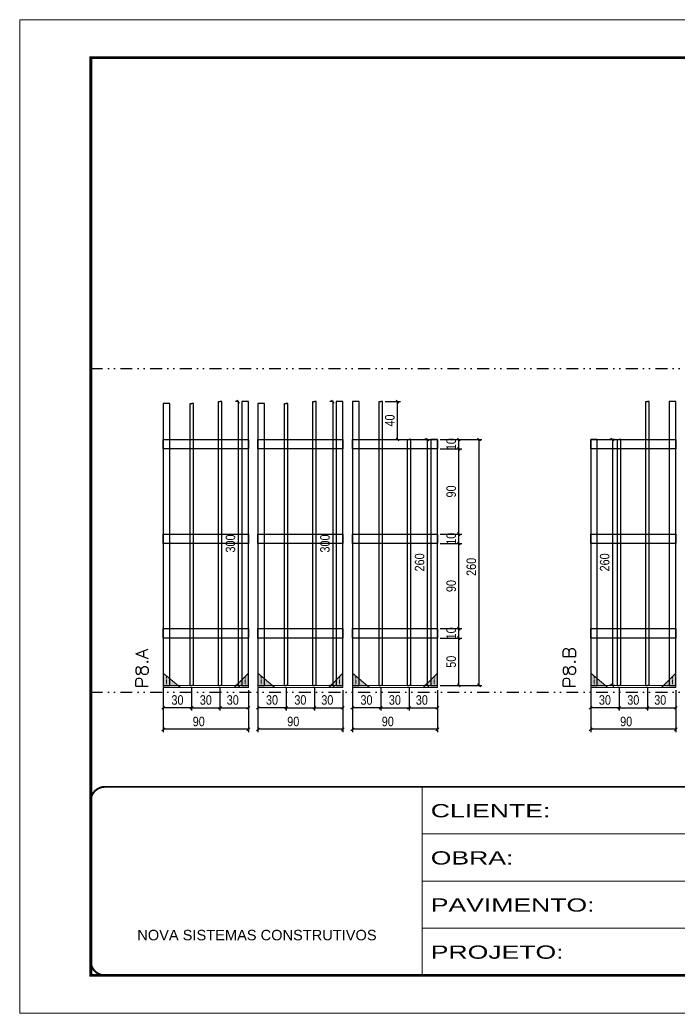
# Model space of a CAD drawing. Extents: x 14400 to 27878, y -21631 to 6985.
# Drawn here: x 17570 to 18267, y -12442 to -11392 of the extents above; entities that cross this region are included whole.
import ezdxf

# ---------------------------------------------------------------- set-up
doc = ezdxf.new("R2010")
doc.units = 0
for name, pattern in [('CONTINUO', [0]), ('DASHED', [0.75, 0.5, -0.25]), ('DIVIDE2', [0.625, 0.25, -0.125, 0, -0.125, 0, -0.125]), ('HIDDEN', [0.375, 0.25, -0.125])]:
    doc.linetypes.add(name, pattern=pattern)
for name, color, linetype in [('COTA', 241, 'Continuous'), ('Nível', 160, 'Continuous'), ('SARR_2.2x10', 60, 'Continuous'), ('SARR_3.5x7', 81, 'Continuous'), ('SARR_7x7', 40, 'Continuous')]:
    doc.layers.add(name, color=color, linetype=linetype)
for name, color, linetype, lineweight in [('Folhas', 255, 'Continuous', 9), ('Madeira', 126, 'Continuous', 18), ('Sarr 2.2x7', 40, 'Continuous', 9), ('SARRAFO DE PRESSAO', 251, 'DASHED', 9), ('Texto Seção', 7, 'Continuous', 15)]:
    doc.layers.add(name, color=color, linetype=linetype, lineweight=lineweight)
doc.styles.add('ARIAL', font='arial.ttf')
doc.styles.add('COTA TECNICA', font='techl___.ttf', dxfattribs={"height": 10})
doc.styles.add('REGUA-120', font='ROMANS.shx', dxfattribs={"height": 15})
doc.styles.add('Tecnologia', font='')
doc.styles.get('Tecnologia').set_extended_font_data('Forgotten Futurist')
doc.dimstyles.new('PAINEL', dxfattribs={"dimtxt": 10, "dimasz": 3, "dimexe": 3, "dimexo": 3, "dimgap": 3, "dimtad": 1, "dimdec": 1, "dimzin": 12, "dimdsep": 46, "dimtxsty": 'COTA TECNICA', "dimblk1": 'OBLIQUE', "dimblk2": 'OBLIQUE', "dimsah": 1, "dimcen": 0.9, "dimclrd": 4, "dimclre": 4, "dimclrt": 240, "dimadec": 1, "dimazin": 3, "dimtfac": 1, "dimtdec": 1, "dimtmove": 0, "dimatfit": 3, "dimfxl": 1, "dimtolj": 1, "dimtzin": 12, "dimarcsym": 0})

# ---------------------------------------------------------------- blocks, each defined once
blk = doc.blocks.new('9999999999')
at = {"color": 30, "linetype": 'CONTINUO'}
for p, q in [((98564.6, 34230.2), (98564.6, 34429.4)), ((98564.6, 34379.6), (99584, 34379.6)), ((98564.6, 34329.8), (99488, 34329.8)), ((98564.6, 34280), (99488, 34280))]:
    blk.add_line(p, q, dxfattribs=at)
at = {"color": 30, "linetype": 'CONTINUO', "const_width": 2}
blk.add_lwpolyline([(99584, 34230.2), (99584, 34414.4, 0.414214), (99569, 34429.4), (98229, 34429.4, 0.414214), (98214, 34414.4), (98214, 34245.2, 0.414214), (98229, 34230.2), (99584, 34230.2)], format="xyb", dxfattribs=at)
at = {"layer": 'Folhas'}
blk.add_lwpolyline([(98139, 34190.2), (99624, 34190.2), (99624, 35240.2), (98139, 35240.2)], close=True, dxfattribs=at)
at = {"layer": 'Folhas', "color": 30, "const_width": 3}
blk.add_lwpolyline([(98214, 34230.2), (99584, 34230.2), (99584, 35200.2), (98214, 35200.2)], close=True, dxfattribs=at)
at = {"color": 7, "linetype": 'Continuous', "ltscale": 5, "style": 'ARIAL'}
blk.add_text('NOVA SISTEMAS CONSTRUTIVOS', height=11.059, dxfattribs=at).set_placement((98263.2, 34267.2))
at = {"layer": 'Folhas', "color": 7, "style": 'Tecnologia', "width": 1.5}
for s, p in [('CLIENTE:', (98573.7, 34397.2)), ('OBRA:', (98573.7, 34347.3)), ('PAVIMENTO:', (98573.7, 34297.5)), ('PROJETO:', (98573.7, 34247.7))]:
    blk.add_text(s, height=14, dxfattribs=at).set_placement(p)
blk = doc.blocks.new('_Oblique')
at = {"color": 0, "linetype": 'ByBlock', "lineweight": -2}
blk.add_line((-0.5, -0.5), (0.5, 0.5), dxfattribs=at)
blk = doc.blocks.new('*D4634')
at = {"layer": 'COTA', "color": 4, "lineweight": -2, "transparency": 16777216}
for p, q in [((17921.7, -12114.2), (17921.7, -12145.4)), ((18011.7, -12114.2), (18011.7, -12145.4)), ((18011.7, -12142.4), (17921.7, -12142.4))]:
    blk.add_line(p, q, dxfattribs=at)
at = {"layer": 'Defpoints', "color": 0, "transparency": 16777216}
for p in [(17921.7, -12111.2), (18011.7, -12111.2), (17921.7, -12142.4)]:
    blk.add_point(p, dxfattribs=at)
at = {"layer": 'COTA', "color": 4, "lineweight": -2, "transparency": 16777216, "xscale": 3, "yscale": 3, "zscale": 3, "rotation": 180}
blk.add_blockref('_Oblique', (17921.7, -12142.4), dxfattribs=at)
at = {"layer": 'COTA', "color": 4, "lineweight": -2, "transparency": 16777216, "xscale": 3, "yscale": 3, "zscale": 3}
blk.add_blockref('_Oblique', (18011.7, -12142.4), dxfattribs=at)
at = {"layer": 'COTA', "color": 240, "transparency": 16777216, "insert": (17959.2, -12134.2), "char_height": 10, "attachment_point": 5, "style": 'COTA TECNICA'}
blk.add_mtext('\\A1;90', dxfattribs=at)
blk = doc.blocks.new('*D4635')
at = {"layer": 'COTA', "color": 4, "lineweight": -2, "transparency": 16777216}
for p, q in [((18014.7, -12046), (18037.4, -12046)), ((18034.4, -12096), (18034.4, -12046)), ((18014.7, -12096), (18037.4, -12096))]:
    blk.add_line(p, q, dxfattribs=at)
at = {"layer": 'Defpoints', "color": 0, "transparency": 16777216}
for p in [(18011.7, -12046), (18034.4, -12046), (18011.7, -12096)]:
    blk.add_point(p, dxfattribs=at)
at = {"layer": 'COTA', "color": 4, "lineweight": -2, "transparency": 16777216, "xscale": 3, "yscale": 3, "zscale": 3}
for p, rotation in [((18034.4, -12046), 90), ((18034.4, -12096), 270)]:
    blk.add_blockref('_Oblique', p, dxfattribs=dict(at, rotation=rotation))
at = {"layer": 'COTA', "color": 240, "transparency": 16777216, "insert": (18026.3, -12071), "char_height": 10, "attachment_point": 5, "rotation": 90, "style": 'COTA TECNICA'}
blk.add_mtext('\\A1;50', dxfattribs=at)
blk = doc.blocks.new('*D4636')
at = {"layer": 'COTA', "color": 4, "lineweight": -2, "transparency": 16777216}
for p, q in [((18014.7, -12036), (18037.4, -12036)), ((18034.4, -12046), (18034.4, -12036)), ((18014.7, -12046), (18037.4, -12046))]:
    blk.add_line(p, q, dxfattribs=at)
at = {"layer": 'Defpoints', "color": 0, "transparency": 16777216}
for p in [(18011.7, -12036), (18034.4, -12036), (18011.7, -12046)]:
    blk.add_point(p, dxfattribs=at)
at = {"layer": 'COTA', "color": 4, "lineweight": -2, "transparency": 16777216, "xscale": 3, "yscale": 3, "zscale": 3}
for p, rotation in [((18034.4, -12036), 90), ((18034.4, -12046), 270)]:
    blk.add_blockref('_Oblique', p, dxfattribs=dict(at, rotation=rotation))
at = {"layer": 'COTA', "color": 240, "transparency": 16777216, "insert": (18026.3, -12041), "char_height": 10, "attachment_point": 5, "rotation": 90, "style": 'COTA TECNICA'}
blk.add_mtext('\\A1;10', dxfattribs=at)
blk = doc.blocks.new('*D4637')
at = {"layer": 'COTA', "color": 4, "lineweight": -2, "transparency": 16777216}
for p, q in [((18014.7, -11946), (18037.4, -11946)), ((18034.4, -12036), (18034.4, -11946)), ((18014.7, -12036), (18037.4, -12036))]:
    blk.add_line(p, q, dxfattribs=at)
at = {"layer": 'Defpoints', "color": 0, "transparency": 16777216}
for p in [(18011.7, -11946), (18034.4, -11946), (18011.7, -12036)]:
    blk.add_point(p, dxfattribs=at)
at = {"layer": 'COTA', "color": 4, "lineweight": -2, "transparency": 16777216, "xscale": 3, "yscale": 3, "zscale": 3}
for p, rotation in [((18034.4, -11946), 90), ((18034.4, -12036), 270)]:
    blk.add_blockref('_Oblique', p, dxfattribs=dict(at, rotation=rotation))
at = {"layer": 'COTA', "color": 240, "transparency": 16777216, "insert": (18026.3, -11991), "char_height": 10, "attachment_point": 5, "rotation": 90, "style": 'COTA TECNICA'}
blk.add_mtext('\\A1;90', dxfattribs=at)
blk = doc.blocks.new('*D4638')
at = {"layer": 'COTA', "color": 4, "lineweight": -2, "transparency": 16777216}
for p, q in [((18014.7, -11936), (18037.4, -11936)), ((18034.4, -11946), (18034.4, -11936)), ((18014.7, -11946), (18037.4, -11946))]:
    blk.add_line(p, q, dxfattribs=at)
at = {"layer": 'Defpoints', "color": 0, "transparency": 16777216}
for p in [(18011.7, -11936), (18034.4, -11936), (18011.7, -11946)]:
    blk.add_point(p, dxfattribs=at)
at = {"layer": 'COTA', "color": 4, "lineweight": -2, "transparency": 16777216, "xscale": 3, "yscale": 3, "zscale": 3}
for p, rotation in [((18034.4, -11936), 90), ((18034.4, -11946), 270)]:
    blk.add_blockref('_Oblique', p, dxfattribs=dict(at, rotation=rotation))
at = {"layer": 'COTA', "color": 240, "transparency": 16777216, "insert": (18026.3, -11941), "char_height": 10, "attachment_point": 5, "rotation": 90, "style": 'COTA TECNICA'}
blk.add_mtext('\\A1;10', dxfattribs=at)
blk = doc.blocks.new('*D4639')
at = {"layer": 'COTA', "color": 4, "lineweight": -2, "transparency": 16777216}
for p, q in [((18014.7, -11836), (18058.7, -11836)), ((18055.7, -12096), (18055.7, -11836)), ((18014.7, -12096), (18058.7, -12096))]:
    blk.add_line(p, q, dxfattribs=at)
at = {"layer": 'Defpoints', "color": 0, "transparency": 16777216}
for p in [(18011.7, -11836), (18055.7, -11836), (18011.7, -12096)]:
    blk.add_point(p, dxfattribs=at)
at = {"layer": 'COTA', "color": 4, "lineweight": -2, "transparency": 16777216, "xscale": 3, "yscale": 3, "zscale": 3}
for p, rotation in [((18055.7, -11836), 90), ((18055.7, -12096), 270)]:
    blk.add_blockref('_Oblique', p, dxfattribs=dict(at, rotation=rotation))
at = {"layer": 'COTA', "color": 240, "transparency": 16777216, "insert": (18047.6, -11970.7), "char_height": 10, "attachment_point": 5, "rotation": 90, "style": 'COTA TECNICA'}
blk.add_mtext('\\A1;260', dxfattribs=at)
blk = doc.blocks.new('*D4640')
at = {"layer": 'COTA', "color": 4, "lineweight": -2, "transparency": 16777216}
for p, q in [((17821.7, -12114.2), (17821.7, -12145.4)), ((17911.7, -12114.2), (17911.7, -12145.4)), ((17911.7, -12142.4), (17821.7, -12142.4))]:
    blk.add_line(p, q, dxfattribs=at)
at = {"layer": 'Defpoints', "color": 0, "transparency": 16777216}
for p in [(17821.7, -12111.2), (17911.7, -12111.2), (17821.7, -12142.4)]:
    blk.add_point(p, dxfattribs=at)
at = {"layer": 'COTA', "color": 4, "lineweight": -2, "transparency": 16777216, "xscale": 3, "yscale": 3, "zscale": 3, "rotation": 180}
blk.add_blockref('_Oblique', (17821.7, -12142.4), dxfattribs=at)
at = {"layer": 'COTA', "color": 4, "lineweight": -2, "transparency": 16777216, "xscale": 3, "yscale": 3, "zscale": 3}
blk.add_blockref('_Oblique', (17911.7, -12142.4), dxfattribs=at)
at = {"layer": 'COTA', "color": 240, "transparency": 16777216, "insert": (17859.2, -12134.2), "char_height": 10, "attachment_point": 5, "style": 'COTA TECNICA'}
blk.add_mtext('\\A1;90', dxfattribs=at)
blk = doc.blocks.new('*D4641')
at = {"layer": 'COTA', "color": 4, "lineweight": -2, "transparency": 16777216}
for p, q in [((17821.7, -12099), (17821.7, -12122.7)), ((17851.7, -12099), (17851.7, -12122.7)), ((17851.7, -12119.7), (17821.7, -12119.7))]:
    blk.add_line(p, q, dxfattribs=at)
at = {"layer": 'Defpoints', "color": 0, "transparency": 16777216}
for p in [(17821.7, -12096), (17851.7, -12096), (17821.7, -12119.7)]:
    blk.add_point(p, dxfattribs=at)
at = {"layer": 'COTA', "color": 4, "lineweight": -2, "transparency": 16777216, "xscale": 3, "yscale": 3, "zscale": 3, "rotation": 180}
blk.add_blockref('_Oblique', (17821.7, -12119.7), dxfattribs=at)
at = {"layer": 'COTA', "color": 4, "lineweight": -2, "transparency": 16777216, "xscale": 3, "yscale": 3, "zscale": 3}
blk.add_blockref('_Oblique', (17851.7, -12119.7), dxfattribs=at)
at = {"layer": 'COTA', "color": 240, "transparency": 16777216, "insert": (17836.7, -12111.5), "char_height": 10, "attachment_point": 5, "style": 'COTA TECNICA'}
blk.add_mtext('\\A1;30', dxfattribs=at)
blk = doc.blocks.new('*D4642')
at = {"layer": 'COTA', "color": 4, "lineweight": -2, "transparency": 16777216}
for p, q in [((17881.7, -12099), (17881.7, -12122.7)), ((17911.7, -12101.2), (17911.7, -12122.7)), ((17881.7, -12119.7), (17911.7, -12119.7))]:
    blk.add_line(p, q, dxfattribs=at)
at = {"layer": 'Defpoints', "color": 0, "transparency": 16777216}
for p in [(17881.7, -12096), (17911.7, -12098.2), (17911.7, -12119.7)]:
    blk.add_point(p, dxfattribs=at)
at = {"layer": 'COTA', "color": 4, "lineweight": -2, "transparency": 16777216, "xscale": 3, "yscale": 3, "zscale": 3, "rotation": 180}
blk.add_blockref('_Oblique', (17881.7, -12119.7), dxfattribs=at)
at = {"layer": 'COTA', "color": 4, "lineweight": -2, "transparency": 16777216, "xscale": 3, "yscale": 3, "zscale": 3}
blk.add_blockref('_Oblique', (17911.7, -12119.7), dxfattribs=at)
at = {"layer": 'COTA', "color": 240, "transparency": 16777216, "insert": (17895.2, -12111.5), "char_height": 10, "attachment_point": 5, "style": 'COTA TECNICA'}
blk.add_mtext('\\A1;30', dxfattribs=at)
blk = doc.blocks.new('*D4643')
at = {"layer": 'COTA', "color": 4, "lineweight": -2, "transparency": 16777216}
for p, q in [((17851.7, -12099), (17851.7, -12122.7)), ((17881.7, -12099), (17881.7, -12122.7)), ((17851.7, -12119.7), (17881.7, -12119.7))]:
    blk.add_line(p, q, dxfattribs=at)
at = {"layer": 'Defpoints', "color": 0, "transparency": 16777216}
for p in [(17851.7, -12096), (17881.7, -12096), (17881.7, -12119.7)]:
    blk.add_point(p, dxfattribs=at)
at = {"layer": 'COTA', "color": 4, "lineweight": -2, "transparency": 16777216, "xscale": 3, "yscale": 3, "zscale": 3, "rotation": 180}
blk.add_blockref('_Oblique', (17851.7, -12119.7), dxfattribs=at)
at = {"layer": 'COTA', "color": 4, "lineweight": -2, "transparency": 16777216, "xscale": 3, "yscale": 3, "zscale": 3}
blk.add_blockref('_Oblique', (17881.7, -12119.7), dxfattribs=at)
at = {"layer": 'COTA', "color": 240, "transparency": 16777216, "insert": (17866.7, -12111.5), "char_height": 10, "attachment_point": 5, "style": 'COTA TECNICA'}
blk.add_mtext('\\A1;30', dxfattribs=at)
blk = doc.blocks.new('*D4649')
at = {"layer": 'COTA', "color": 4, "lineweight": -2, "transparency": 16777216}
for p, q in [((17901.7, -11796), (17898, -11796)), ((17901, -11796), (17901, -12096)), ((17901.7, -12096), (17898, -12096))]:
    blk.add_line(p, q, dxfattribs=at)
at = {"layer": 'Defpoints', "color": 0, "transparency": 16777216}
for p in [(17904.7, -11796), (17901, -12096), (17904.7, -12096)]:
    blk.add_point(p, dxfattribs=at)
at = {"layer": 'COTA', "color": 4, "lineweight": -2, "transparency": 16777216, "xscale": 3, "yscale": 3, "zscale": 3}
for p, rotation in [((17901, -11796), 90), ((17901, -12096), 270)]:
    blk.add_blockref('_Oblique', p, dxfattribs=dict(at, rotation=rotation))
at = {"layer": 'COTA', "color": 240, "transparency": 16777216, "insert": (17892.8, -11946), "char_height": 10, "attachment_point": 5, "rotation": 90, "style": 'COTA TECNICA'}
blk.add_mtext('\\A1;300', dxfattribs=at)
blk = doc.blocks.new('*D4644')
at = {"layer": 'COTA', "color": 4, "lineweight": -2, "transparency": 16777216}
for p, q in [((18014.7, -11846), (18037.4, -11846)), ((18034.4, -11936), (18034.4, -11846)), ((18014.7, -11936), (18037.4, -11936))]:
    blk.add_line(p, q, dxfattribs=at)
at = {"layer": 'Defpoints', "color": 0, "transparency": 16777216}
for p in [(18011.7, -11846), (18034.4, -11846), (18011.7, -11936)]:
    blk.add_point(p, dxfattribs=at)
at = {"layer": 'COTA', "color": 4, "lineweight": -2, "transparency": 16777216, "xscale": 3, "yscale": 3, "zscale": 3}
for p, rotation in [((18034.4, -11846), 90), ((18034.4, -11936), 270)]:
    blk.add_blockref('_Oblique', p, dxfattribs=dict(at, rotation=rotation))
at = {"layer": 'COTA', "color": 240, "transparency": 16777216, "insert": (18026.3, -11891), "char_height": 10, "attachment_point": 5, "rotation": 90, "style": 'COTA TECNICA'}
blk.add_mtext('\\A1;90', dxfattribs=at)
blk = doc.blocks.new('*D4645')
at = {"layer": 'COTA', "color": 4, "lineweight": -2, "transparency": 16777216}
for p, q in [((18014.7, -11836), (18037.4, -11836)), ((18034.4, -11846), (18034.4, -11836)), ((18014.7, -11846), (18037.4, -11846))]:
    blk.add_line(p, q, dxfattribs=at)
at = {"layer": 'Defpoints', "color": 0, "transparency": 16777216}
for p in [(18011.7, -11836), (18034.4, -11836), (18011.7, -11846)]:
    blk.add_point(p, dxfattribs=at)
at = {"layer": 'COTA', "color": 4, "lineweight": -2, "transparency": 16777216, "xscale": 3, "yscale": 3, "zscale": 3}
for p, rotation in [((18034.4, -11836), 90), ((18034.4, -11846), 270)]:
    blk.add_blockref('_Oblique', p, dxfattribs=dict(at, rotation=rotation))
at = {"layer": 'COTA', "color": 240, "transparency": 16777216, "insert": (18026.3, -11841), "char_height": 10, "attachment_point": 5, "rotation": 90, "style": 'COTA TECNICA'}
blk.add_mtext('\\A1;10', dxfattribs=at)
blk = doc.blocks.new('*D4631')
at = {"layer": 'COTA', "color": 4, "lineweight": -2, "transparency": 16777216}
for p, q in [((17921.7, -12099), (17921.7, -12122.7)), ((17951.7, -12099), (17951.7, -12122.7)), ((17951.7, -12119.7), (17921.7, -12119.7))]:
    blk.add_line(p, q, dxfattribs=at)
at = {"layer": 'Defpoints', "color": 0, "transparency": 16777216}
for p in [(17921.7, -12096), (17951.7, -12096), (17921.7, -12119.7)]:
    blk.add_point(p, dxfattribs=at)
at = {"layer": 'COTA', "color": 4, "lineweight": -2, "transparency": 16777216, "xscale": 3, "yscale": 3, "zscale": 3, "rotation": 180}
blk.add_blockref('_Oblique', (17921.7, -12119.7), dxfattribs=at)
at = {"layer": 'COTA', "color": 4, "lineweight": -2, "transparency": 16777216, "xscale": 3, "yscale": 3, "zscale": 3}
blk.add_blockref('_Oblique', (17951.7, -12119.7), dxfattribs=at)
at = {"layer": 'COTA', "color": 240, "transparency": 16777216, "insert": (17936.7, -12111.5), "char_height": 10, "attachment_point": 5, "style": 'COTA TECNICA'}
blk.add_mtext('\\A1;30', dxfattribs=at)
blk = doc.blocks.new('*D4632')
at = {"layer": 'COTA', "color": 4, "lineweight": -2, "transparency": 16777216}
for p, q in [((17981.7, -12099), (17981.7, -12122.7)), ((18011.7, -12101.2), (18011.7, -12122.7)), ((17981.7, -12119.7), (18011.7, -12119.7))]:
    blk.add_line(p, q, dxfattribs=at)
at = {"layer": 'Defpoints', "color": 0, "transparency": 16777216}
for p in [(17981.7, -12096), (18011.7, -12098.2), (18011.7, -12119.7)]:
    blk.add_point(p, dxfattribs=at)
at = {"layer": 'COTA', "color": 4, "lineweight": -2, "transparency": 16777216, "xscale": 3, "yscale": 3, "zscale": 3, "rotation": 180}
blk.add_blockref('_Oblique', (17981.7, -12119.7), dxfattribs=at)
at = {"layer": 'COTA', "color": 4, "lineweight": -2, "transparency": 16777216, "xscale": 3, "yscale": 3, "zscale": 3}
blk.add_blockref('_Oblique', (18011.7, -12119.7), dxfattribs=at)
at = {"layer": 'COTA', "color": 240, "transparency": 16777216, "insert": (17995.2, -12111.5), "char_height": 10, "attachment_point": 5, "style": 'COTA TECNICA'}
blk.add_mtext('\\A1;30', dxfattribs=at)
blk = doc.blocks.new('*D4633')
at = {"layer": 'COTA', "color": 4, "lineweight": -2, "transparency": 16777216}
for p, q in [((17951.7, -12099), (17951.7, -12122.7)), ((17981.7, -12099), (17981.7, -12122.7)), ((17951.7, -12119.7), (17981.7, -12119.7))]:
    blk.add_line(p, q, dxfattribs=at)
at = {"layer": 'Defpoints', "color": 0, "transparency": 16777216}
for p in [(17951.7, -12096), (17981.7, -12096), (17981.7, -12119.7)]:
    blk.add_point(p, dxfattribs=at)
at = {"layer": 'COTA', "color": 4, "lineweight": -2, "transparency": 16777216, "xscale": 3, "yscale": 3, "zscale": 3, "rotation": 180}
blk.add_blockref('_Oblique', (17951.7, -12119.7), dxfattribs=at)
at = {"layer": 'COTA', "color": 4, "lineweight": -2, "transparency": 16777216, "xscale": 3, "yscale": 3, "zscale": 3}
blk.add_blockref('_Oblique', (17981.7, -12119.7), dxfattribs=at)
at = {"layer": 'COTA', "color": 240, "transparency": 16777216, "insert": (17966.7, -12111.5), "char_height": 10, "attachment_point": 5, "style": 'COTA TECNICA'}
blk.add_mtext('\\A1;30', dxfattribs=at)
blk = doc.blocks.new('*D4648')
at = {"layer": 'COTA', "color": 4, "lineweight": -2, "transparency": 16777216}
for p, q in [((18001.7, -11836), (17998, -11836)), ((18001, -11836), (18001, -12096)), ((18001.7, -12096), (17998, -12096))]:
    blk.add_line(p, q, dxfattribs=at)
at = {"layer": 'Defpoints', "color": 0, "transparency": 16777216}
for p in [(18004.7, -11836), (18001, -12096), (18004.7, -12096)]:
    blk.add_point(p, dxfattribs=at)
at = {"layer": 'COTA', "color": 4, "lineweight": -2, "transparency": 16777216, "xscale": 3, "yscale": 3, "zscale": 3}
for p, rotation in [((18001, -11836), 90), ((18001, -12096), 270)]:
    blk.add_blockref('_Oblique', p, dxfattribs=dict(at, rotation=rotation))
at = {"layer": 'COTA', "color": 240, "transparency": 16777216, "insert": (17992.9, -11966), "char_height": 10, "attachment_point": 5, "rotation": 90, "style": 'COTA TECNICA'}
blk.add_mtext('\\A1;260', dxfattribs=at)
blk = doc.blocks.new('*D4647')
at = {"layer": 'COTA', "color": 4, "lineweight": -2, "transparency": 16777216}
for p, q in [((17956.5, -11796), (17972.5, -11796)), ((17969.5, -11836), (17969.5, -11796)), ((17956.5, -11836), (17972.5, -11836))]:
    blk.add_line(p, q, dxfattribs=at)
at = {"layer": 'Defpoints', "color": 0, "transparency": 16777216}
for p in [(17953.5, -11796), (17969.5, -11796), (17953.5, -11836)]:
    blk.add_point(p, dxfattribs=at)
at = {"layer": 'COTA', "color": 4, "lineweight": -2, "transparency": 16777216, "xscale": 3, "yscale": 3, "zscale": 3}
for p, rotation in [((17969.5, -11796), 90), ((17969.5, -11836), 270)]:
    blk.add_blockref('_Oblique', p, dxfattribs=dict(at, rotation=rotation))
at = {"layer": 'COTA', "color": 240, "transparency": 16777216, "insert": (17961.4, -11816), "char_height": 10, "attachment_point": 5, "rotation": 90, "style": 'COTA TECNICA'}
blk.add_mtext('\\A1;40', dxfattribs=at)
blk = doc.blocks.new('*D4622')
at = {"layer": 'COTA', "color": 4, "lineweight": -2, "transparency": 16777216}
for p, q in [((18173.9, -12114.2), (18173.9, -12145.4)), ((18263.9, -12114.2), (18263.9, -12145.4)), ((18263.9, -12142.4), (18173.9, -12142.4))]:
    blk.add_line(p, q, dxfattribs=at)
at = {"layer": 'Defpoints', "color": 0, "transparency": 16777216}
for p in [(18173.9, -12111.2), (18263.9, -12111.2), (18173.9, -12142.4)]:
    blk.add_point(p, dxfattribs=at)
at = {"layer": 'COTA', "color": 4, "lineweight": -2, "transparency": 16777216, "xscale": 3, "yscale": 3, "zscale": 3, "rotation": 180}
blk.add_blockref('_Oblique', (18173.9, -12142.4), dxfattribs=at)
at = {"layer": 'COTA', "color": 4, "lineweight": -2, "transparency": 16777216, "xscale": 3, "yscale": 3, "zscale": 3}
blk.add_blockref('_Oblique', (18263.9, -12142.4), dxfattribs=at)
at = {"layer": 'COTA', "color": 240, "transparency": 16777216, "insert": (18211.4, -12134.2), "char_height": 10, "attachment_point": 5, "style": 'COTA TECNICA'}
blk.add_mtext('\\A1;90', dxfattribs=at)
blk = doc.blocks.new('*D4623')
at = {"layer": 'COTA', "color": 4, "lineweight": -2, "transparency": 16777216}
for p, q in [((18173.9, -12099), (18173.9, -12122.7)), ((18203.9, -12099), (18203.9, -12122.7)), ((18203.9, -12119.7), (18173.9, -12119.7))]:
    blk.add_line(p, q, dxfattribs=at)
at = {"layer": 'Defpoints', "color": 0, "transparency": 16777216}
for p in [(18173.9, -12096), (18203.9, -12096), (18173.9, -12119.7)]:
    blk.add_point(p, dxfattribs=at)
at = {"layer": 'COTA', "color": 4, "lineweight": -2, "transparency": 16777216, "xscale": 3, "yscale": 3, "zscale": 3, "rotation": 180}
blk.add_blockref('_Oblique', (18173.9, -12119.7), dxfattribs=at)
at = {"layer": 'COTA', "color": 4, "lineweight": -2, "transparency": 16777216, "xscale": 3, "yscale": 3, "zscale": 3}
blk.add_blockref('_Oblique', (18203.9, -12119.7), dxfattribs=at)
at = {"layer": 'COTA', "color": 240, "transparency": 16777216, "insert": (18188.9, -12111.5), "char_height": 10, "attachment_point": 5, "style": 'COTA TECNICA'}
blk.add_mtext('\\A1;30', dxfattribs=at)
blk = doc.blocks.new('*D4624')
at = {"layer": 'COTA', "color": 4, "lineweight": -2, "transparency": 16777216}
for p, q in [((18233.9, -12099), (18233.9, -12122.7)), ((18263.9, -12101.2), (18263.9, -12122.7)), ((18233.9, -12119.7), (18263.9, -12119.7))]:
    blk.add_line(p, q, dxfattribs=at)
at = {"layer": 'Defpoints', "color": 0, "transparency": 16777216}
for p in [(18233.9, -12096), (18263.9, -12098.2), (18263.9, -12119.7)]:
    blk.add_point(p, dxfattribs=at)
at = {"layer": 'COTA', "color": 4, "lineweight": -2, "transparency": 16777216, "xscale": 3, "yscale": 3, "zscale": 3, "rotation": 180}
blk.add_blockref('_Oblique', (18233.9, -12119.7), dxfattribs=at)
at = {"layer": 'COTA', "color": 4, "lineweight": -2, "transparency": 16777216, "xscale": 3, "yscale": 3, "zscale": 3}
blk.add_blockref('_Oblique', (18263.9, -12119.7), dxfattribs=at)
at = {"layer": 'COTA', "color": 240, "transparency": 16777216, "insert": (18247.4, -12111.5), "char_height": 10, "attachment_point": 5, "style": 'COTA TECNICA'}
blk.add_mtext('\\A1;30', dxfattribs=at)
blk = doc.blocks.new('*D4625')
at = {"layer": 'COTA', "color": 4, "lineweight": -2, "transparency": 16777216}
for p, q in [((18203.9, -12099), (18203.9, -12122.7)), ((18233.9, -12099), (18233.9, -12122.7)), ((18203.9, -12119.7), (18233.9, -12119.7))]:
    blk.add_line(p, q, dxfattribs=at)
at = {"layer": 'Defpoints', "color": 0, "transparency": 16777216}
for p in [(18203.9, -12096), (18233.9, -12096), (18233.9, -12119.7)]:
    blk.add_point(p, dxfattribs=at)
at = {"layer": 'COTA', "color": 4, "lineweight": -2, "transparency": 16777216, "xscale": 3, "yscale": 3, "zscale": 3, "rotation": 180}
blk.add_blockref('_Oblique', (18203.9, -12119.7), dxfattribs=at)
at = {"layer": 'COTA', "color": 4, "lineweight": -2, "transparency": 16777216, "xscale": 3, "yscale": 3, "zscale": 3}
blk.add_blockref('_Oblique', (18233.9, -12119.7), dxfattribs=at)
at = {"layer": 'COTA', "color": 240, "transparency": 16777216, "insert": (18218.9, -12111.5), "char_height": 10, "attachment_point": 5, "style": 'COTA TECNICA'}
blk.add_mtext('\\A1;30', dxfattribs=at)
blk = doc.blocks.new('*D4615')
at = {"layer": 'COTA', "color": 4, "lineweight": -2, "transparency": 16777216}
for p, q in [((18199.1, -11836), (18193.8, -11836)), ((18196.8, -11836), (18196.8, -12096)), ((18199.1, -12096), (18193.8, -12096))]:
    blk.add_line(p, q, dxfattribs=at)
at = {"layer": 'Defpoints', "color": 0, "transparency": 16777216}
for p in [(18202.1, -11836), (18196.8, -12096), (18202.1, -12096)]:
    blk.add_point(p, dxfattribs=at)
at = {"layer": 'COTA', "color": 4, "lineweight": -2, "transparency": 16777216, "xscale": 3, "yscale": 3, "zscale": 3}
for p, rotation in [((18196.8, -11836), 90), ((18196.8, -12096), 270)]:
    blk.add_blockref('_Oblique', p, dxfattribs=dict(at, rotation=rotation))
at = {"layer": 'COTA', "color": 240, "transparency": 16777216, "insert": (18188.7, -11966), "char_height": 10, "attachment_point": 5, "rotation": 90, "style": 'COTA TECNICA'}
blk.add_mtext('\\A1;260', dxfattribs=at)
blk = doc.blocks.new('*D4650')
at = {"layer": 'COTA', "color": 4, "lineweight": -2, "transparency": 16777216}
for p, q in [((17721.7, -12114.2), (17721.7, -12145.4)), ((17811.7, -12114.2), (17811.7, -12145.4)), ((17811.7, -12142.4), (17721.7, -12142.4))]:
    blk.add_line(p, q, dxfattribs=at)
at = {"layer": 'Defpoints', "color": 0, "transparency": 16777216}
for p in [(17721.7, -12111.2), (17811.7, -12111.2), (17721.7, -12142.4)]:
    blk.add_point(p, dxfattribs=at)
at = {"layer": 'COTA', "color": 4, "lineweight": -2, "transparency": 16777216, "xscale": 3, "yscale": 3, "zscale": 3, "rotation": 180}
blk.add_blockref('_Oblique', (17721.7, -12142.4), dxfattribs=at)
at = {"layer": 'COTA', "color": 4, "lineweight": -2, "transparency": 16777216, "xscale": 3, "yscale": 3, "zscale": 3}
blk.add_blockref('_Oblique', (17811.7, -12142.4), dxfattribs=at)
at = {"layer": 'COTA', "color": 240, "transparency": 16777216, "insert": (17759.2, -12134.2), "char_height": 10, "attachment_point": 5, "style": 'COTA TECNICA'}
blk.add_mtext('\\A1;90', dxfattribs=at)
blk = doc.blocks.new('*D4651')
at = {"layer": 'COTA', "color": 4, "lineweight": -2, "transparency": 16777216}
for p, q in [((17721.7, -12099), (17721.7, -12122.7)), ((17751.7, -12099), (17751.7, -12122.7)), ((17751.7, -12119.7), (17721.7, -12119.7))]:
    blk.add_line(p, q, dxfattribs=at)
at = {"layer": 'Defpoints', "color": 0, "transparency": 16777216}
for p in [(17721.7, -12096), (17751.7, -12096), (17721.7, -12119.7)]:
    blk.add_point(p, dxfattribs=at)
at = {"layer": 'COTA', "color": 4, "lineweight": -2, "transparency": 16777216, "xscale": 3, "yscale": 3, "zscale": 3, "rotation": 180}
blk.add_blockref('_Oblique', (17721.7, -12119.7), dxfattribs=at)
at = {"layer": 'COTA', "color": 4, "lineweight": -2, "transparency": 16777216, "xscale": 3, "yscale": 3, "zscale": 3}
blk.add_blockref('_Oblique', (17751.7, -12119.7), dxfattribs=at)
at = {"layer": 'COTA', "color": 240, "transparency": 16777216, "insert": (17736.7, -12111.5), "char_height": 10, "attachment_point": 5, "style": 'COTA TECNICA'}
blk.add_mtext('\\A1;30', dxfattribs=at)
blk = doc.blocks.new('*D4652')
at = {"layer": 'COTA', "color": 4, "lineweight": -2, "transparency": 16777216}
for p, q in [((17781.7, -12099), (17781.7, -12122.7)), ((17811.7, -12101.2), (17811.7, -12122.7)), ((17781.7, -12119.7), (17811.7, -12119.7))]:
    blk.add_line(p, q, dxfattribs=at)
at = {"layer": 'Defpoints', "color": 0, "transparency": 16777216}
for p in [(17781.7, -12096), (17811.7, -12098.2), (17811.7, -12119.7)]:
    blk.add_point(p, dxfattribs=at)
at = {"layer": 'COTA', "color": 4, "lineweight": -2, "transparency": 16777216, "xscale": 3, "yscale": 3, "zscale": 3, "rotation": 180}
blk.add_blockref('_Oblique', (17781.7, -12119.7), dxfattribs=at)
at = {"layer": 'COTA', "color": 4, "lineweight": -2, "transparency": 16777216, "xscale": 3, "yscale": 3, "zscale": 3}
blk.add_blockref('_Oblique', (17811.7, -12119.7), dxfattribs=at)
at = {"layer": 'COTA', "color": 240, "transparency": 16777216, "insert": (17795.2, -12111.5), "char_height": 10, "attachment_point": 5, "style": 'COTA TECNICA'}
blk.add_mtext('\\A1;30', dxfattribs=at)
blk = doc.blocks.new('*D4653')
at = {"layer": 'COTA', "color": 4, "lineweight": -2, "transparency": 16777216}
for p, q in [((17751.7, -12099), (17751.7, -12122.7)), ((17781.7, -12099), (17781.7, -12122.7)), ((17751.7, -12119.7), (17781.7, -12119.7))]:
    blk.add_line(p, q, dxfattribs=at)
at = {"layer": 'Defpoints', "color": 0, "transparency": 16777216}
for p in [(17751.7, -12096), (17781.7, -12096), (17781.7, -12119.7)]:
    blk.add_point(p, dxfattribs=at)
at = {"layer": 'COTA', "color": 4, "lineweight": -2, "transparency": 16777216, "xscale": 3, "yscale": 3, "zscale": 3, "rotation": 180}
blk.add_blockref('_Oblique', (17751.7, -12119.7), dxfattribs=at)
at = {"layer": 'COTA', "color": 4, "lineweight": -2, "transparency": 16777216, "xscale": 3, "yscale": 3, "zscale": 3}
blk.add_blockref('_Oblique', (17781.7, -12119.7), dxfattribs=at)
at = {"layer": 'COTA', "color": 240, "transparency": 16777216, "insert": (17766.7, -12111.5), "char_height": 10, "attachment_point": 5, "style": 'COTA TECNICA'}
blk.add_mtext('\\A1;30', dxfattribs=at)
blk = doc.blocks.new('*D4654')
at = {"layer": 'COTA', "color": 4, "lineweight": -2, "transparency": 16777216}
for p, q in [((17801.7, -11796), (17798, -11796)), ((17801, -11796), (17801, -12096)), ((17801.7, -12096), (17798, -12096))]:
    blk.add_line(p, q, dxfattribs=at)
at = {"layer": 'Defpoints', "color": 0, "transparency": 16777216}
for p in [(17804.7, -11796), (17801, -12096), (17804.7, -12096)]:
    blk.add_point(p, dxfattribs=at)
at = {"layer": 'COTA', "color": 4, "lineweight": -2, "transparency": 16777216, "xscale": 3, "yscale": 3, "zscale": 3}
for p, rotation in [((17801, -11796), 90), ((17801, -12096), 270)]:
    blk.add_blockref('_Oblique', p, dxfattribs=dict(at, rotation=rotation))
at = {"layer": 'COTA', "color": 240, "transparency": 16777216, "insert": (17792.8, -11946), "char_height": 10, "attachment_point": 5, "rotation": 90, "style": 'COTA TECNICA'}
blk.add_mtext('\\A1;300', dxfattribs=at)

msp = doc.modelspace()

# ---------------------------------------------------------------- hatches: boundary and pattern name
at = {"layer": 'Madeira'}
h = msp.add_hatch(color=252, dxfattribs=at)
h.dxf.hatch_style = 2
h.paths.add_polyline_path([(17721.75, -12083.19), (17721.75, -12098.19), (17739.75, -12098.19)])
h = msp.add_hatch(color=252, dxfattribs=at)
h.dxf.hatch_style = 2
h.paths.add_polyline_path([(17811.75, -12083.19), (17811.75, -12098.19), (17796.75, -12098.19)])
h = msp.add_hatch(color=252, dxfattribs=at)
h.dxf.hatch_style = 2
h.paths.add_polyline_path([(17821.75, -12083.19), (17821.75, -12098.19), (17839.75, -12098.19)])
h = msp.add_hatch(color=252, dxfattribs=at)
h.dxf.hatch_style = 2
h.paths.add_polyline_path([(17911.75, -12083.19), (17911.75, -12098.19), (17896.75, -12098.19)])
h = msp.add_hatch(color=252, dxfattribs=at)
h.dxf.hatch_style = 2
h.paths.add_polyline_path([(17921.75, -12083.19), (17921.75, -12098.19), (17939.75, -12098.19)])
h = msp.add_hatch(color=252, dxfattribs=at)
h.dxf.hatch_style = 2
h.paths.add_polyline_path([(18011.75, -12083.19), (18011.75, -12098.19), (17996.75, -12098.19)])
h = msp.add_hatch(color=252, dxfattribs=at)
h.dxf.hatch_style = 2
h.paths.add_polyline_path([(18173.86, -12083.19), (18173.86, -12098.19), (18191.86, -12098.19)])
h = msp.add_hatch(color=252, dxfattribs=at)
h.dxf.hatch_style = 2
h.paths.add_polyline_path([(18263.86, -12083.19), (18263.86, -12098.19), (18248.86, -12098.19)])

# ---------------------------------------------------------------- linework, layer by layer
for p, q in [((17721.75, -12095.99), (17721.75, -12098.19)), ((17721.75, -12095.99), (17721.75, -12098.19)), ((17721.75, -12095.99), (17721.75, -12098.19)), ((17821.75, -12095.99), (17821.75, -12098.19)), ((17821.75, -12095.99), (17821.75, -12098.19)), ((17821.75, -12095.99), (17821.75, -12098.19)), ((17921.75, -12095.99), (17921.75, -12098.19)), ((17921.75, -12095.99), (17921.75, -12098.19)), ((17921.75, -12095.99), (17921.75, -12098.19)), ((18173.86, -12095.99), (18173.86, -12098.19)), ((18173.86, -12095.99), (18173.86, -12098.19)), ((18173.86, -12095.99), (18173.86, -12098.19))]:
    msp.add_line(p, q, dxfattribs=at)
at = {"layer": 'Madeira', "color": 1, "linetype": 'HIDDEN'}
for p, q in [((17731.58, -12095.99), (17721.75, -12095.99)), ((17731.58, -12095.99), (17721.75, -12095.99)), ((17737.55, -12095.99), (17721.75, -12095.99)), ((17725.25, -12086.69), (17725.25, -12095.99)), ((17725.25, -12086.69), (17725.25, -12095.99)), ((17728.75, -12090.19), (17728.75, -12095.99)), ((17798.95, -12095.99), (17811.75, -12095.99)), ((17801.92, -12095.99), (17811.75, -12095.99)), ((17801.92, -12095.99), (17811.75, -12095.99)), ((17808.25, -12086.69), (17808.25, -12095.99)), ((17808.25, -12086.69), (17808.25, -12095.99)), ((17831.58, -12095.99), (17821.75, -12095.99)), ((17831.58, -12095.99), (17821.75, -12095.99)), ((17837.55, -12095.99), (17821.75, -12095.99)), ((17825.25, -12086.69), (17825.25, -12095.99)), ((17825.25, -12086.69), (17825.25, -12095.99)), ((17828.75, -12090.19), (17828.75, -12095.99)), ((17898.95, -12095.99), (17911.75, -12095.99)), ((17901.92, -12095.99), (17911.75, -12095.99)), ((17901.92, -12095.99), (17911.75, -12095.99)), ((17908.25, -12086.69), (17908.25, -12095.99)), ((17908.25, -12086.69), (17908.25, -12095.99)), ((17931.58, -12095.99), (17921.75, -12095.99)), ((17931.58, -12095.99), (17921.75, -12095.99)), ((17937.55, -12095.99), (17921.75, -12095.99)), ((17925.25, -12086.69), (17925.25, -12095.99)), ((17925.25, -12086.69), (17925.25, -12095.99)), ((17928.75, -12090.19), (17928.75, -12095.99)), ((17998.95, -12095.99), (18011.75, -12095.99)), ((18001.92, -12095.99), (18011.75, -12095.99)), ((18001.92, -12095.99), (18011.75, -12095.99)), ((18008.25, -12086.69), (18008.25, -12095.99)), ((18008.25, -12086.69), (18008.25, -12095.99)), ((18183.7, -12095.99), (18173.86, -12095.99)), ((18183.7, -12095.99), (18173.86, -12095.99)), ((18189.66, -12095.99), (18173.86, -12095.99)), ((18177.36, -12086.69), (18177.36, -12095.99)), ((18177.36, -12086.69), (18177.36, -12095.99)), ((18180.86, -12090.19), (18180.86, -12095.99)), ((18251.06, -12095.99), (18263.86, -12095.99)), ((18254.03, -12095.99), (18263.86, -12095.99)), ((18254.03, -12095.99), (18263.86, -12095.99)), ((18260.36, -12086.69), (18260.36, -12095.99)), ((18260.36, -12086.69), (18260.36, -12095.99))]:
    msp.add_line(p, q, dxfattribs=at)
at = {"layer": 'Madeira', "color": 0}
for points in [[(17721.75, -12083.19), (17721.75, -12098.19), (17739.75, -12098.19), (17721.75, -12083.19)], [(17811.75, -12083.19), (17811.75, -12098.19), (17796.75, -12098.19), (17811.75, -12083.19)], [(17821.75, -12083.19), (17821.75, -12098.19), (17839.75, -12098.19), (17821.75, -12083.19)], [(17911.75, -12083.19), (17911.75, -12098.19), (17896.75, -12098.19), (17911.75, -12083.19)], [(17921.75, -12083.19), (17921.75, -12098.19), (17939.75, -12098.19), (17921.75, -12083.19)], [(18011.75, -12083.19), (18011.75, -12098.19), (17996.75, -12098.19), (18011.75, -12083.19)], [(18173.86, -12083.19), (18173.86, -12098.19), (18191.86, -12098.19), (18173.86, -12083.19)], [(18263.86, -12083.19), (18263.86, -12098.19), (18248.86, -12098.19), (18263.86, -12083.19)]]:
    msp.add_lwpolyline(points, dxfattribs=at)
at = {"layer": 'Nível', "color": 4, "linetype": 'DIVIDE2', "ltscale": 50}
for p, q in [((17644.97, -11761.19), (19014.97, -11761.19)), ((17644.97, -12103.19), (19014.97, -12103.19))]:
    msp.add_line(p, q, dxfattribs=at)
at = {"layer": 'Sarr 2.2x7'}
for points in [[(17811.75, -12095.99), (17721.75, -12095.99), (17721.75, -12098.19), (17811.75, -12098.19)], [(17911.75, -12095.99), (17821.75, -12095.99), (17821.75, -12098.19), (17911.75, -12098.19)], [(18011.75, -12095.99), (17921.75, -12095.99), (17921.75, -12098.19), (18011.75, -12098.19)], [(18263.86, -12095.99), (18173.86, -12095.99), (18173.86, -12098.19), (18263.86, -12098.19)]]:
    msp.add_lwpolyline(points, close=True, dxfattribs=at)
at = {"layer": 'SARR_2.2x10'}
for points in [[(17721.75, -11836.03), (17811.75, -11836.03), (17811.75, -11846.03), (17721.75, -11846.03)], [(17821.75, -11836.03), (17911.75, -11836.03), (17911.75, -11846.03), (17821.75, -11846.03)], [(17921.75, -11836.03), (18011.75, -11836.03), (18011.75, -11846.03), (17921.75, -11846.03)], [(18173.86, -11836.03), (18263.86, -11836.03), (18263.86, -11846.03), (18173.86, -11846.03)], [(17721.75, -11936.03), (17811.75, -11936.03), (17811.75, -11946.03), (17721.75, -11946.03)], [(17821.75, -11936.03), (17911.75, -11936.03), (17911.75, -11946.03), (17821.75, -11946.03)], [(17921.75, -11936.03), (18011.75, -11936.03), (18011.75, -11946.03), (17921.75, -11946.03)], [(18173.86, -11936.03), (18263.86, -11936.03), (18263.86, -11946.03), (18173.86, -11946.03)], [(17721.75, -12036.03), (17811.75, -12036.03), (17811.75, -12046.03), (17721.75, -12046.03)], [(17821.75, -12036.03), (17911.75, -12036.03), (17911.75, -12046.03), (17821.75, -12046.03)], [(17921.75, -12036.03), (18011.75, -12036.03), (18011.75, -12046.03), (17921.75, -12046.03)], [(18173.86, -12036.03), (18263.86, -12036.03), (18263.86, -12046.03), (18173.86, -12046.03)]]:
    msp.add_lwpolyline(points, close=True, dxfattribs=at)
at = {"layer": 'SARR_3.5x7'}
for p, q in [((17750, -12095.99), (17750, -11797.97)), ((17750, -11797.97), (17751.75, -11797.97)), ((17753.5, -11797.97), (17751.75, -11797.97)), ((17753.5, -12095.99), (17753.5, -11797.97)), ((17780, -12095.99), (17780, -11796.03)), ((17780, -11796.03), (17781.75, -11796.03)), ((17783.5, -11796.03), (17781.75, -11796.03)), ((17783.5, -12095.99), (17783.5, -11796.03)), ((17850, -12095.99), (17850, -11797.97)), ((17850, -11797.97), (17851.75, -11797.97)), ((17853.5, -11797.97), (17851.75, -11797.97)), ((17853.5, -12095.99), (17853.5, -11797.97)), ((17880, -12095.99), (17880, -11796.03)), ((17880, -11796.03), (17881.75, -11796.03)), ((17883.5, -11796.03), (17881.75, -11796.03)), ((17883.5, -12095.99), (17883.5, -11796.03)), ((17950, -12095.99), (17950, -11796.03)), ((17950, -11796.03), (17951.75, -11796.03)), ((17953.5, -11796.03), (17951.75, -11796.03)), ((17953.5, -12095.99), (17953.5, -11796.03)), ((18232.11, -12095.99), (18232.11, -11796.03)), ((18232.11, -11796.03), (18233.86, -11796.03)), ((18235.61, -11796.03), (18233.86, -11796.03)), ((18235.61, -12095.99), (18235.61, -11796.03)), ((17980, -12095.99), (17980, -11836.03)), ((17980, -11836.03), (17981.75, -11836.03)), ((17983.5, -11836.03), (17981.75, -11836.03)), ((17983.5, -12095.99), (17983.5, -11836.03)), ((18202.11, -12095.99), (18202.11, -11836.03)), ((18202.11, -11836.03), (18203.86, -11836.03)), ((18205.61, -11836.03), (18203.86, -11836.03)), ((18205.61, -12095.99), (18205.61, -11836.03)), ((17750, -12095.99), (17751.75, -12095.99)), ((17753.5, -12095.99), (17751.75, -12095.99)), ((17780, -12095.99), (17781.75, -12095.99)), ((17783.5, -12095.99), (17781.75, -12095.99)), ((17850, -12095.99), (17851.75, -12095.99)), ((17853.5, -12095.99), (17851.75, -12095.99)), ((17880, -12095.99), (17881.75, -12095.99)), ((17883.5, -12095.99), (17881.75, -12095.99)), ((17950, -12095.99), (17951.75, -12095.99)), ((17953.5, -12095.99), (17951.75, -12095.99)), ((17980, -12095.99), (17981.75, -12095.99)), ((17983.5, -12095.99), (17981.75, -12095.99)), ((18202.11, -12095.99), (18203.86, -12095.99)), ((18205.61, -12095.99), (18203.86, -12095.99)), ((18232.11, -12095.99), (18233.86, -12095.99)), ((18235.61, -12095.99), (18233.86, -12095.99))]:
    msp.add_line(p, q, dxfattribs=at)
at = {"layer": 'SARR_7x7'}
for points in [[(17721.75, -12095.99), (17728.75, -12095.99), (17728.75, -11797.97), (17721.75, -11797.97)], [(17804.75, -12095.99), (17811.75, -12095.99), (17811.75, -11796.03), (17804.75, -11796.03)], [(17821.75, -12095.99), (17828.75, -12095.99), (17828.75, -11797.97), (17821.75, -11797.97)], [(17904.75, -12095.99), (17911.75, -12095.99), (17911.75, -11796.03), (17904.75, -11796.03)], [(17921.75, -12095.99), (17928.75, -12095.99), (17928.75, -11796.03), (17921.75, -11796.03)], [(18256.86, -12095.99), (18263.86, -12095.99), (18263.86, -11796.03), (18256.86, -11796.03)], [(18004.75, -12095.99), (18011.75, -12095.99), (18011.75, -11836.03), (18004.75, -11836.03)], [(18173.86, -12095.99), (18180.86, -12095.99), (18180.86, -11836.03), (18173.86, -11836.03)]]:
    msp.add_lwpolyline(points, close=True, dxfattribs=at)

# ---------------------------------------------------------------- block references
at = {"layer": 'SARRAFO DE PRESSAO', "color": 6, "linetype": 'ByBlock'}
msp.add_blockref('9999999999', (-80569.01, -46632.68), dxfattribs=at)

# ---------------------------------------------------------------- texts
at = {"layer": 'Texto Seção', "style": 'REGUA-120', "width": 1.1}
for s, p in [('P8.A', (17705.61, -12099.31)), ('P8.B', (18157.72, -12099.31))]:
    msp.add_text(s, height=13, rotation=90, dxfattribs=at).set_placement(p)

# ---------------------------------------------------------------- dimensions: what is measured, and where the dimension line sits
at = {"layer": 'COTA'}
for base, p1, p2, picture, middle in [((17801.01, -12095.99), (17804.75, -11796.03), (17804.75, -12095.99), '*D4654', (17792.79, -11946.01)), ((17901.01, -12095.99), (17904.75, -11796.03), (17904.75, -12095.99), '*D4649', (17892.79, -11946.01)), ((17969.48, -11796.03), (17953.5, -11836.03), (17953.5, -11796.03), '*D4647', (17961.38, -11816.03)), ((18001.01, -12095.99), (18004.75, -11836.03), (18004.75, -12095.99), '*D4648', (17992.91, -11966.01)), ((18196.78, -12095.99), (18202.11, -11836.03), (18202.11, -12095.99), '*D4615', (18188.68, -11966.01))]:
    dim = msp.add_linear_dim(base=base, p1=p1, p2=p2, angle=90, dimstyle='PAINEL', dxfattribs=at)
    dim.commit()
    dim.dimension.update_dxf_attribs({"geometry": picture, "text_midpoint": middle})
for base, p1, p2, angle, picture, middle in [((18034.45, -11835.99), (18011.75, -11845.99), (18011.75, -11835.99), 90, '*D4645', (18034.45, -11840.99)), ((18055.66, -11836.03), (18011.75, -12096.03), (18011.75, -11836.03), 90, '*D4639', (18055.66, -11970.73)), ((18034.45, -11935.99), (18011.75, -11945.99), (18011.75, -11935.99), 90, '*D4638', (18034.45, -11940.99)), ((18034.45, -12035.99), (18011.75, -12045.99), (18011.75, -12035.99), 90, '*D4636', (18034.45, -12040.99)), ((17721.75, -12142.37), (17811.75, -12111.19), (17721.75, -12111.19), 180, '*D4650', (17759.25, -12142.37)), ((17821.75, -12142.37), (17911.75, -12111.19), (17821.75, -12111.19), 180, '*D4640', (17859.25, -12142.37)), ((17921.75, -12142.37), (18011.75, -12111.19), (17921.75, -12111.19), 180, '*D4634', (17959.25, -12142.37)), ((18173.86, -12142.37), (18263.86, -12111.19), (18173.86, -12111.19), 180, '*D4622', (18211.36, -12142.37))]:
    dim = msp.add_linear_dim(base=base, p1=p1, p2=p2, angle=angle, dimstyle='PAINEL', override={"dimtmove": 1}, dxfattribs=at)
    dim.commit()
    dim.dimension.update_dxf_attribs({"geometry": picture, "text_midpoint": middle, "dimtype": 160})
for base, p1, p2, angle, picture, middle in [((18034.45, -11845.99), (18011.75, -11936.03), (18011.75, -11845.99), 90, '*D4644', (18026.32, -11891.01)), ((18034.45, -11945.99), (18011.75, -12035.99), (18011.75, -11945.99), 90, '*D4637', (18026.32, -11990.99)), ((18034.45, -12045.99), (18011.75, -12095.99), (18011.75, -12045.99), 90, '*D4635', (18026.34, -12070.99)), ((17721.75, -12119.69), (17751.75, -12095.99), (17721.75, -12095.99), 180, '*D4651', (17736.75, -12111.47)), ((17821.75, -12119.69), (17851.75, -12095.99), (17821.75, -12095.99), 180, '*D4641', (17836.75, -12111.47)), ((17921.75, -12119.69), (17951.75, -12095.99), (17921.75, -12095.99), 180, '*D4631', (17936.75, -12111.47)), ((18173.86, -12119.69), (18203.86, -12095.99), (18173.86, -12095.99), 180, '*D4623', (18188.86, -12111.47))]:
    dim = msp.add_linear_dim(base=base, p1=p1, p2=p2, angle=angle, dimstyle='PAINEL', override={"dimtmove": 1}, dxfattribs=at)
    dim.commit()
    dim.dimension.update_dxf_attribs({"geometry": picture, "text_midpoint": middle})
for base, p1, p2, picture, middle in [((17781.75, -12119.69), (17751.75, -12095.99), (17781.75, -12095.99), '*D4653', (17766.75, -12111.47)), ((17881.75, -12119.69), (17851.75, -12095.99), (17881.75, -12095.99), '*D4643', (17866.75, -12111.47)), ((17981.75, -12119.69), (17951.75, -12095.99), (17981.75, -12095.99), '*D4633', (17966.75, -12111.47)), ((18233.86, -12119.69), (18203.86, -12095.99), (18233.86, -12095.99), '*D4625', (18218.86, -12111.47))]:
    dim = msp.add_linear_dim(base=base, p1=p1, p2=p2, dimstyle='PAINEL', override={"dimtmove": 1}, dxfattribs=at)
    dim.commit()
    dim.dimension.update_dxf_attribs({"geometry": picture, "text_midpoint": middle})
for base, p1, p2, picture, middle in [((17811.75, -12119.69), (17781.75, -12095.99), (17811.75, -12098.19), '*D4652', (17795.25, -12119.69)), ((17911.75, -12119.69), (17881.75, -12095.99), (17911.75, -12098.19), '*D4642', (17895.25, -12119.69)), ((18011.75, -12119.69), (17981.75, -12095.99), (18011.75, -12098.19), '*D4632', (17995.25, -12119.69)), ((18263.86, -12119.69), (18233.86, -12095.99), (18263.86, -12098.19), '*D4624', (18247.36, -12119.69))]:
    dim = msp.add_linear_dim(base=base, p1=p1, p2=p2, dimstyle='PAINEL', override={"dimtmove": 1}, dxfattribs=at)
    dim.commit()
    dim.dimension.update_dxf_attribs({"geometry": picture, "text_midpoint": middle, "dimtype": 160})

doc.saveas('drawing.dxf')
